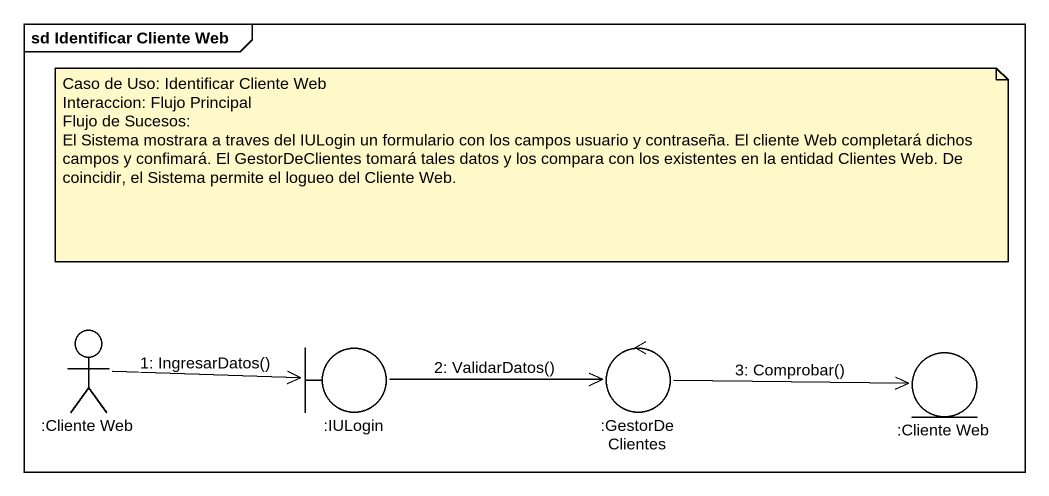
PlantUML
@startuml
mainframe sd Identificar Cliente Web
actor ":Cliente Web" as Cliente_Web
boundary ":IULogin" as IULogin
control ":GestorDeClientes" as GestorDeClientes
entity ":Cliente Web" as Cliente_Web_2
Cliente_Web -right-> IULogin : 1: IngresarDatos()
IULogin -right-> GestorDeClientes : 2: ValidarDatos()
GestorDeClientes -right-> Cliente_Web_2 : 3: Comprobar()
note as N1
  Caso de Uso: Identificar Cliente Web
  Interaccion: Flujo Principal
  Flujo de Sucesos:
  El Sistema mostrara a traves del IULogin un formulario con los campos usuario y contraseña. El cliente Web completará dichos campos y confimará. El GestorDeClientes tomará tales datos y los compara con los existentes en la entidad Clientes Web. De coincidir, el Sistema permite el logueo del Cliente Web.
end note
@enduml
